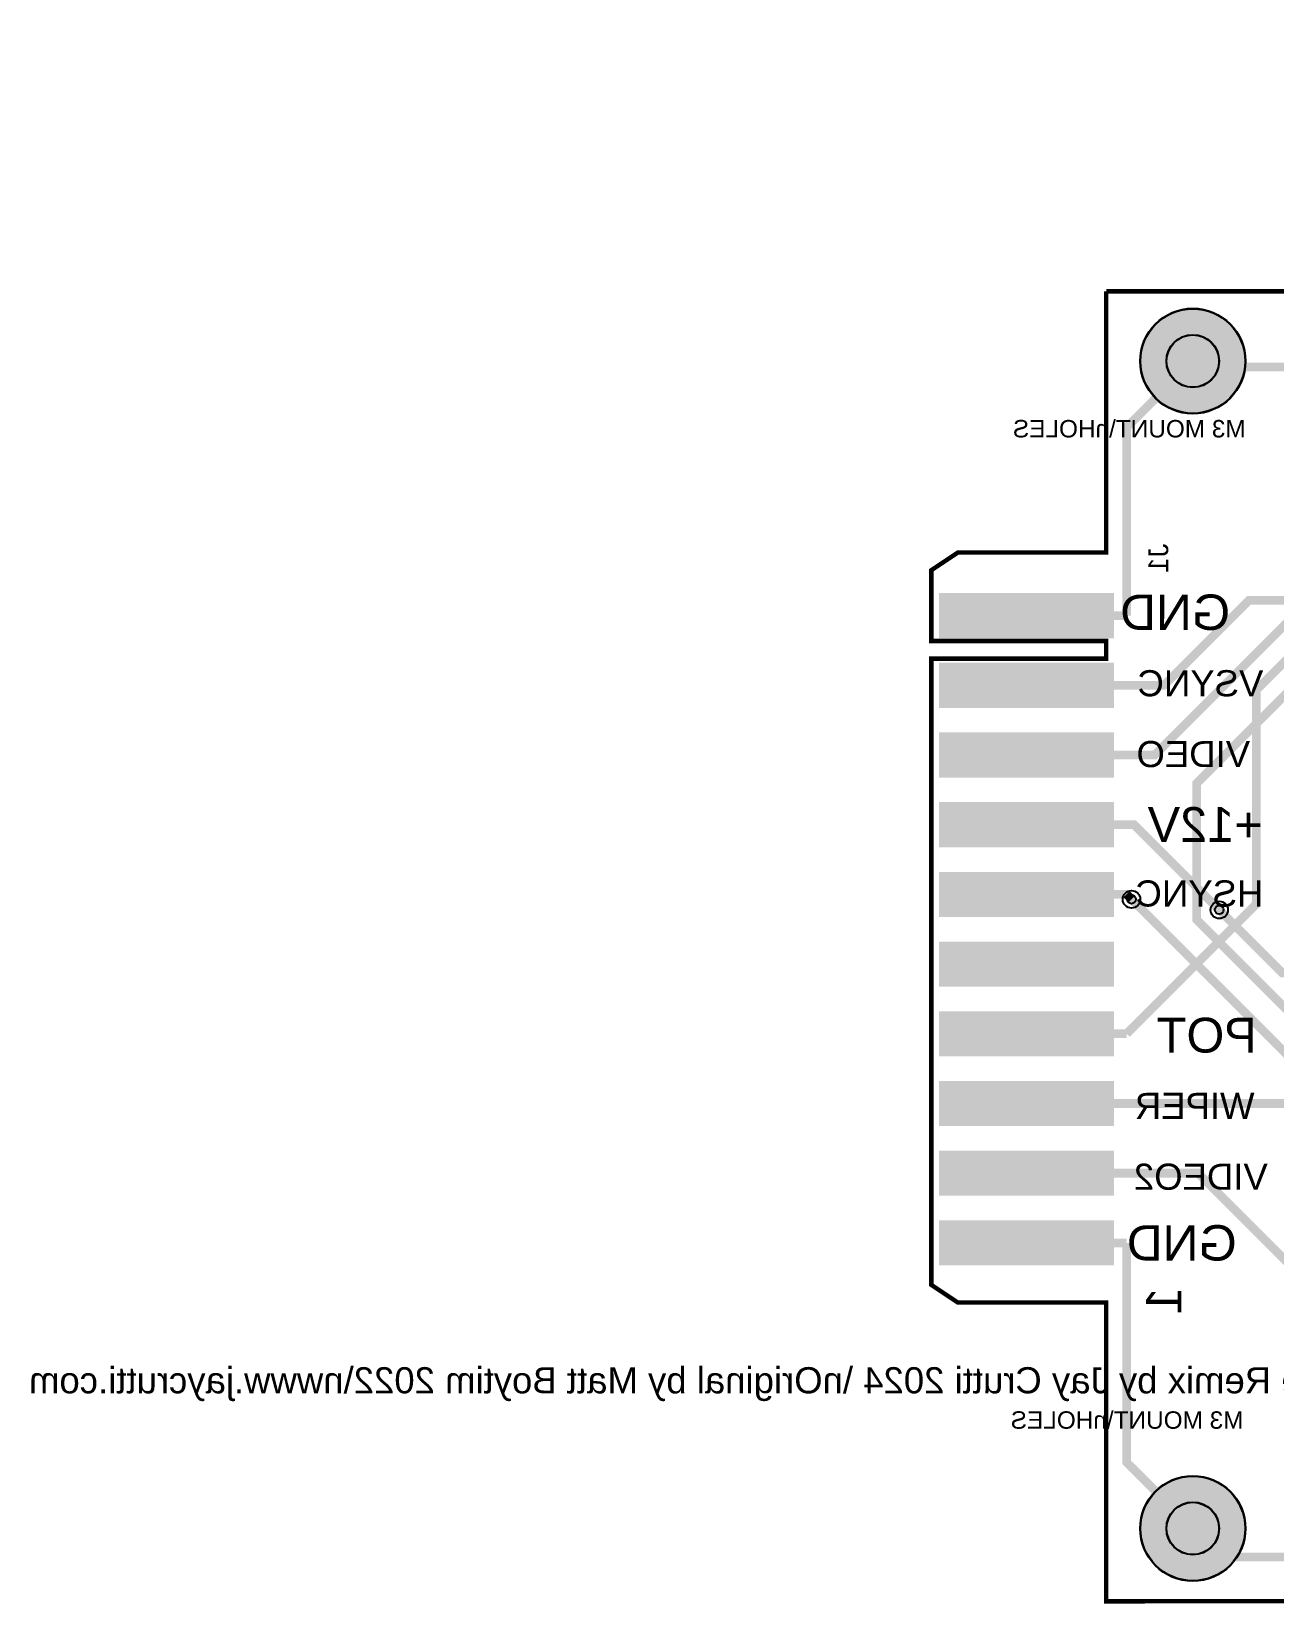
# Model space of a CAD drawing. Header units: millimetres. Extents: x -52 to 140, y -75 to 15.
# Drawn here: x -51.6 to 19.6, y -75.3 to 14.9 of the extents above; entities that cross this region are included whole.
import ezdxf

# ---------------------------------------------------------------- set-up
doc = ezdxf.new("R2010")
doc.units = ezdxf.units.MM
for name, color, linetype, true_color in [('BoardOutLine', 7, 'Continuous', 0xff00ff), ('BottomLayer', 7, 'Continuous', 0x0000ff), ('BottomPasteMaskLayer', 7, 'Continuous', 0x800000), ('BottomSolderMaskLayer', 7, 'Continuous', 0xaa00ff), ('Hole', 7, 'Continuous', 0x222222), ('Multi-Layer', 7, 'Continuous', 0xc0c0c0), ('TopLayer', 7, 'Continuous', 0xff0000), ('TopSolderMaskLayer', 7, 'Continuous', 0x800080)]:
    doc.layers.add(name, color=color, linetype=linetype, true_color=true_color)
doc.styles.get("Standard").update_dxf_attribs({"font": 'arial.ttf'})

msp = doc.modelspace()

# ---------------------------------------------------------------- hatches: boundary and pattern name
at = {"layer": 'BottomLayer'}
for points in [[(0.461, -19.88), (10.461, -19.88), (10.461, -17.34), (0.461, -17.34)], [(0.461, -23.88), (10.461, -23.88), (10.461, -21.34), (0.461, -21.34)], [(0.461, -27.88), (10.461, -27.88), (10.461, -25.34), (0.461, -25.34)], [(0.461, -31.88), (10.461, -31.88), (10.461, -29.34), (0.461, -29.34)], [(0.461, -35.88), (10.461, -35.88), (10.461, -33.34), (0.461, -33.34)], [(0.461, -39.88), (10.461, -39.88), (10.461, -37.34), (0.461, -37.34)], [(0.461, -43.88), (10.461, -43.88), (10.461, -41.34), (0.461, -41.34)], [(0.461, -47.88), (10.461, -47.88), (10.461, -45.34), (0.461, -45.34)], [(0.461, -51.88), (10.461, -51.88), (10.461, -49.34), (0.461, -49.34)], [(0.461, -55.88), (10.461, -55.88), (10.461, -53.34), (0.461, -53.34)]]:
    msp.add_hatch(color=256, dxfattribs=at).paths.add_polyline_path(points)
at = {"layer": 'BottomPasteMaskLayer'}
for points in [[(0.461, -19.88), (10.461, -19.88), (10.461, -17.34), (0.461, -17.34)], [(0.461, -23.88), (10.461, -23.88), (10.461, -21.34), (0.461, -21.34)], [(0.461, -27.88), (10.461, -27.88), (10.461, -25.34), (0.461, -25.34)], [(0.461, -31.88), (10.461, -31.88), (10.461, -29.34), (0.461, -29.34)], [(0.461, -35.88), (10.461, -35.88), (10.461, -33.34), (0.461, -33.34)], [(0.461, -39.88), (10.461, -39.88), (10.461, -37.34), (0.461, -37.34)], [(0.461, -43.88), (10.461, -43.88), (10.461, -41.34), (0.461, -41.34)], [(0.461, -47.88), (10.461, -47.88), (10.461, -45.34), (0.461, -45.34)], [(0.461, -51.88), (10.461, -51.88), (10.461, -49.34), (0.461, -49.34)], [(0.461, -55.88), (10.461, -55.88), (10.461, -53.34), (0.461, -53.34)]]:
    msp.add_hatch(color=256, dxfattribs=at).paths.add_polyline_path(points)
at = {"layer": 'BottomSolderMaskLayer'}
for points in [[(11.975, -4, 1), (18.025, -4, 1)], [(0.436, -19.906), (10.486, -19.906), (10.486, -17.315), (0.436, -17.315)], [(0.436, -23.906), (10.486, -23.906), (10.486, -21.315), (0.436, -21.315)], [(0.436, -27.906), (10.486, -27.906), (10.486, -25.315), (0.436, -25.315)], [(0.436, -31.906), (10.486, -31.906), (10.486, -29.315), (0.436, -29.315)], [(0.436, -35.906), (10.486, -35.906), (10.486, -33.315), (0.436, -33.315)], [(0.436, -39.906), (10.486, -39.906), (10.486, -37.315), (0.436, -37.315)], [(0.436, -43.906), (10.486, -43.906), (10.486, -41.315), (0.436, -41.315)], [(0.436, -47.906), (10.486, -47.906), (10.486, -45.315), (0.436, -45.315)], [(0.436, -51.906), (10.486, -51.906), (10.486, -49.315), (0.436, -49.315)], [(0.436, -55.906), (10.486, -55.906), (10.486, -53.315), (0.436, -53.315)], [(11.975, -71, 1), (18.025, -71, 1)]]:
    msp.add_hatch(color=256, dxfattribs=at).paths.add_polyline_path(points)
at = {"layer": 'TopSolderMaskLayer'}
for points in [[(11.975, -4, 1), (18.025, -4, 1)], [(11.975, -71, 1), (18.025, -71, 1)]]:
    msp.add_hatch(color=256, dxfattribs=at).paths.add_polyline_path(points)

# ---------------------------------------------------------------- linework, layer by layer
at = {"layer": 'BoardOutLine', "const_width": 0.254}
for points in [[(100, -75.063), (10.033, -75.184), (10.033, -66.04), (10.033, -66.04), (10.033, -58.039), (1.524, -58.039), (0, -57.023), (0, -33.528), (0, -21.082), (10.033, -21.082), (10.033, -20.066), (0, -20.066), (0, -16.002), (0.762, -15.494), (1.524, -14.986), (3.683, -14.986), (10.033, -14.986), (10.033, -8.001), (10.033, -8.001), (10.033, 0)], [(10.033, 0), (100, 0), (100, -75)]]:
    msp.add_lwpolyline(points, dxfattribs=at)
at = {"layer": 'BottomLayer', "const_width": 0.5}
for points in [[(11.201, -18.61), (11.201, -7.799), (15, -4)], [(5.461, -22.611), (13.348, -22.611), (18.23, -17.729), (22.639, -17.729), (25.273, -20.363), (25.273, -33.782), (30.998, -39.507), (37.094, -39.507), (39.116, -41.529)], [(5.461, -18.61), (11.201, -18.61)], [(5.461, -26.609), (12.809, -26.609), (20.632, -18.786), (22.057, -18.786), (23.622, -20.351), (23.622, -34.036), (30.734, -41.148), (30.734, -60.96), (27.051, -64.643), (24.257, -64.643)], [(11.201, -42.61), (18.637, -35.175), (18.637, -22.892), (21.209, -20.32)], [(5.461, -30.61), (11.629, -30.61), (16.518, -35.499)], [(5.461, -34.61), (11.201, -34.61)], [(11.483, -34.892), (11.201, -34.61)], [(5.461, -42.61), (11.201, -42.61)], [(5.461, -46.61), (20.573, -46.61), (21.209, -45.974)], [(24.257, -59.563), (15.304, -50.61), (5.461, -50.61)], [(5.461, -54.61), (11.201, -54.61)], [(11.201, -54.61), (11.201, -67.201), (15, -71)]]:
    msp.add_lwpolyline(points, dxfattribs=at)
at = {"layer": 'BottomSolderMaskLayer'}
for centre, radius in [((15, -4), 3.025), ((15, -4), 1.513), ((15, -71), 3.025), ((15, -71), 1.513)]:
    msp.add_circle(centre, radius, dxfattribs=at)
at = {"layer": 'Hole'}
for centre in [(11.483, -34.892), (16.518, -35.499)]:
    msp.add_circle(centre, 0.25, dxfattribs=at)
at = {"layer": 'Multi-Layer'}
for centre, radius in [((15, -4), 3), ((15, -4), 1.5), ((11.483, -34.892), 0.5), ((16.518, -35.499), 0.5), ((15, -71), 3), ((15, -71), 1.5)]:
    msp.add_circle(centre, radius, dxfattribs=at)
at = {"layer": 'TopLayer', "const_width": 0.5}
for points in [[(26.289, -4.333), (15.333, -4.333), (15, -4)], [(27.559, -42.657), (21.819, -42.657), (15.225, -36.063), (15.225, -28.235), (21.107, -22.352), (81.915, -22.352), (86.736, -17.531), (86.736, -11.367)], [(11.483, -34.892), (21.863, -45.272), (40.319, -45.272), (44.196, -49.149)], [(16.518, -35.499), (20.135, -39.116), (51.689, -39.116), (54.356, -41.783), (54.356, -45.72), (60.706, -52.07), (79.375, -52.07), (81.021, -50.424), (81.021, -47.498)], [(59.5, -72.644), (16.644, -72.644), (15, -71)]]:
    msp.add_lwpolyline(points, dxfattribs=at)
at = {"layer": 'TopSolderMaskLayer'}
for centre, radius in [((15, -4), 3.025), ((15, -4), 1.513), ((15, -71), 3.025), ((15, -71), 1.513)]:
    msp.add_circle(centre, radius, dxfattribs=at)

# ---------------------------------------------------------------- texts
at = {"layer": 'BottomSilkLayer', "text_generation_flag": 2}
for s, height, p in [('M3 MOUNT\\nHOLES', 1, (18.034, -8.382)), ('GND', 2.032, (17.145, -19.431)), ('VSYNC', 1.5, (19.05, -23.241)), ('VIDEO', 1.5, (18.288, -27.305)), ('+12V', 2, (19.011, -31.598)), ('HSYNC', 1.5, (19.05, -35.306)), ('POT', 2, (18.669, -43.688)), ('WIPER', 1.5, (18.542, -47.498)), ('VIDEO2', 1.5, (19.304, -51.562)), ('GND', 2.032, (17.526, -55.626)), ('TRS-80 Digital Video Display Output Adapter\\nThrough Hole Remix by Jay Crutti 2024 \\nOriginal by Matt Boytim 2022\\nwww.jaycrutti.com', 1.5, (76.327, -63.246)), ('M3 MOUNT\\nHOLES', 1, (17.907, -65.278))]:
    msp.add_text(s, height=height, dxfattribs=at).set_placement(p)
for s, height, p in [('J1', 1.143, (13.589, -14.478)), ('1', 2.032, (14.351, -57.15))]:
    msp.add_text(s, height=height, rotation=90, dxfattribs=at).set_placement(p)

doc.saveas('drawing.dxf')
